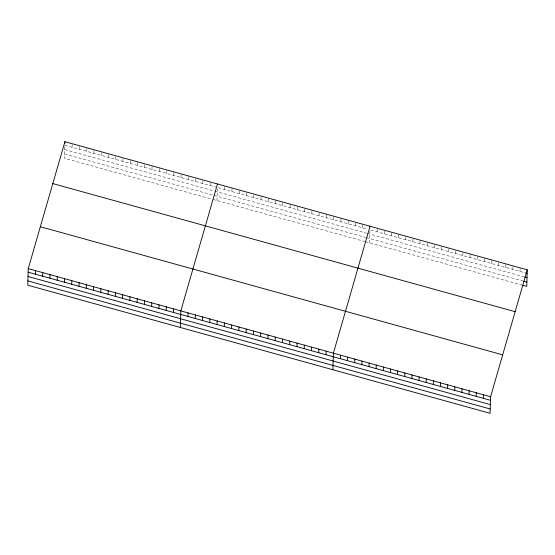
<?xml version="1.0" encoding="UTF-8"?>
<svg xmlns="http://www.w3.org/2000/svg" width="555" height="555" viewBox="0 0 555 555"><rect width="100%" height="100%" fill="white"/><g stroke="black" fill="none" stroke-linecap="round" stroke-linejoin="round"><path stroke-width="0.42" stroke-dasharray="2.77 2.08" d="M64.769 146.7L64.422 158.265L212.149 199.203M72.074 147.283L72.178 143.71M79.337 149.295L79.448 145.729M86.608 151.307L86.712 147.741M93.871 153.319L93.975 149.753M101.135 155.338L101.239 151.765M108.398 157.349L108.509 153.784M115.669 159.361L115.773 155.795M122.932 161.373L123.037 157.807M130.196 163.385L130.3 159.819M137.46 165.404L137.571 161.831M144.73 167.416L144.834 163.85M151.994 169.428L152.098 165.862M159.257 171.44L159.361 167.874M166.521 173.451L166.632 169.885M173.791 175.47L173.895 171.897M181.055 177.482L181.159 173.916M188.318 179.494L188.423 175.928M195.582 181.506L195.693 177.94M202.852 183.518L202.957 179.952M210.116 185.536L210.22 181.964M216.991 200.549L217.338 188.977M224.643 189.56L224.754 185.994M231.914 191.572L232.018 188.006M239.177 193.584L239.281 190.018M246.441 195.603L246.545 192.03M253.704 197.615L253.815 194.049M260.968 199.627L261.079 196.061M268.238 201.638L268.342 198.073M275.502 203.657L275.606 200.084M282.766 205.669L282.87 202.096M290.029 207.681L290.14 204.115M297.3 209.693L297.404 206.127M304.563 211.705L304.667 208.139M311.827 213.724L311.931 210.151M319.09 215.735L319.201 212.17M326.361 217.747L326.465 214.181M333.624 219.759L333.728 216.193M340.888 221.771L340.992 218.205M348.151 223.79L348.262 220.217M355.422 225.802L355.526 222.236M362.686 227.814L362.79 224.248M369.568 242.826L369.908 231.255M377.095 231.81L377.199 228.237M384.24 233.787L384.344 230.221M391.386 235.764L391.49 232.198M398.532 237.748L398.636 234.182M405.677 239.725L405.781 236.159M412.823 241.709L412.927 238.137M419.969 243.687L420.073 240.121M427.114 245.664L427.218 242.098M434.26 247.648L434.364 244.082M441.405 249.625L441.509 246.059M448.544 251.609L448.655 248.036M455.69 253.586L455.801 250.021M462.835 255.571L462.946 251.998M469.981 257.548L470.092 253.982M477.127 259.525L477.231 255.959M484.272 261.509L484.376 257.943M491.418 263.486L491.522 259.92M498.563 265.47L498.667 261.898M505.709 267.448L505.813 263.882M512.855 269.425L512.959 265.859M520 271.409L520.104 267.843M64.81 145.271L215.763 187.097M218.184 187.77L367.528 229.153M370.747 230.048L525.557 272.949M64.685 149.559L214.022 190.941M214.834 191.17L366.591 233.225M367.403 233.447L523.844 276.799M64.553 153.978L365.655 237.415M366.46 237.644L522.914 280.997M212.96 199.432L364.718 241.487M365.53 241.709L521.991 285.069"/><path stroke-width="0.83" d="M28.243 268.613L27.75 285.18L490.086 413.302L490.578 396.735L527.25 269.82L64.914 141.698L28.243 268.613L490.578 396.735M35.402 274.191L35.506 270.625M42.666 276.21L42.77 272.637M49.929 278.221L50.04 274.656M57.2 280.233L57.304 276.668M64.873 143.128L64.914 141.698M64.463 282.245L64.567 278.679M71.727 284.257L71.831 280.691M78.99 286.276L79.101 282.703M86.261 288.288L86.365 284.722M93.524 290.3L93.629 286.734M100.788 292.312L100.892 288.746M108.052 294.323L108.163 290.758M115.322 296.342L115.426 292.769M122.586 298.354L122.69 294.788M129.849 300.366L129.953 296.8M137.113 302.378L137.224 298.812M144.383 304.39L144.487 300.824M151.647 306.409L151.751 302.836M158.91 308.42L159.014 304.855M166.174 310.432L166.285 306.866M173.444 312.444L173.548 308.878M180.32 327.457L180.812 310.89L217.484 183.982M187.972 316.475L188.076 312.902M195.235 318.487L195.346 314.921M202.499 320.499L202.61 316.933M209.769 322.51L209.873 318.945M217.033 324.522L217.137 320.957M224.296 326.541L224.4 322.968M231.56 328.553L231.671 324.987M238.83 330.565L238.934 326.999M246.094 332.577L246.198 329.011M253.357 334.596L253.462 331.023M260.621 336.607L260.732 333.042M267.892 338.619L267.996 335.053M275.155 340.631L275.259 337.065M282.419 342.643L282.523 339.077M289.682 344.662L289.793 341.089M296.953 346.674L297.057 343.108M304.216 348.686L304.32 345.12M311.48 350.698L311.584 347.132M318.743 352.709L318.854 349.144M326.014 354.728L326.118 351.155M332.889 369.741L333.382 353.174L370.053 226.26M340.423 358.717L340.527 355.151M347.569 360.701L347.673 357.129M354.714 362.679L354.818 359.113M361.86 364.656L361.964 361.09M369.006 366.64L369.11 363.074M376.151 368.617L376.255 365.051M383.29 370.601L383.401 367.028M390.436 372.578L390.547 369.013M397.581 374.556L397.692 370.99M404.727 376.54L404.838 372.974M411.872 378.517L411.976 374.951M419.018 380.501L419.122 376.928M426.164 382.478L426.268 378.912M433.309 384.462L433.413 380.89M440.455 386.44L440.559 382.874M447.601 388.417L447.705 384.851M454.746 390.401L454.85 386.835M461.892 392.378L461.996 388.812M469.037 394.362L469.142 390.789M476.183 396.339L476.287 392.773M483.329 398.317L483.433 394.751M527.25 269.82L526.757 286.387L522.789 285.291M525.557 272.949L527.146 273.386M524.635 277.014L527.014 277.68M523.712 281.219L526.882 282.1M52.815 183.58L515.151 311.702M40.342 226.731L502.677 354.853M28.139 272.179L490.467 400.301M28.007 276.466L490.342 404.588M27.875 280.892L490.211 409.007"/></g></svg>
